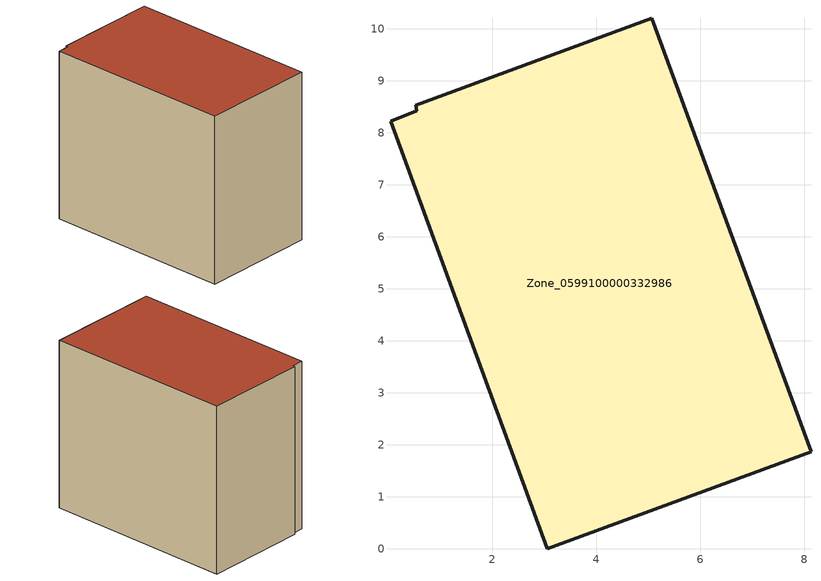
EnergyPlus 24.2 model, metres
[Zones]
Zone_0599100000332986
 floor ground (C_G): 0.55,8.43 0.53,8.53 5.07,10.21 8.13,1.87 3.06,0 0.04,8.22 z0.42
 wall outside (C_F): 3.06,0 8.13,1.87 5.07,10.21 0.53,8.53 0.55,8.43 0.04,8.22 3.06,0 z0.42:8.31
 roof outside (C_R): 0.55,8.43 0.04,8.22 3.06,0 8.13,1.87 5.07,10.21 0.53,8.53 z8.31
[BUILDING]
Pand.0599100000332986: North Axis=0; Terrain=City; Loads Convergence Tolerance Value=0.04; Temperature Convergence Tolerance Value=0.4; Solar Distribution=FullExterior; Maximum Number of Warmup Days=25; Minimum Number of Warmup Days=1
[Site:Location]
Rotterdam.The.Hague.AP_ZH_NLD Design_Conditions: Latitude=51.96; Longitude=4.45; Time Zone=1; Elevation=-4.5
[SITE:GROUNDTEMPERATURE:BUILDINGSURFACE]
18, 18, 18, 18, 18, 18, 18, 18, 18, 18, 18, 18
[MATERIAL] Thermal Absorptance=0.9; Solar Absorptance=0.7; Visible Absorptance=0.7
Name | Roughness | Thickness | Conductivity | Density | Specific Heat
G.TI.1975-1991 | MediumSmooth | 0.15 | 0.288461 | 540 | 1210
F.TI.1975-1991 | Rough | 0.3 | 0.230769 | 1920 | 840
R.TI.1975-1991 | MediumRough | 0.2 | 0.153846 | 1500 | 1000
[CONSTRUCTION]
C_G: G.TI.1975-1991
C_F: F.TI.1975-1991
C_R: R.TI.1975-1991
[ZONE]
Zone_0599100000332986: Type=1; Multiplier=1; Ceiling Height=Autocalculate; Volume=Autocalculate; Floor Area=autocalculate; Part of Total Floor Area=Yes
[ZONEINFILTRATION:DESIGNFLOWRATE]
Infil_Zone_0599100000332986: Zone or ZoneList or Space or SpaceList=Zone_0599100000332986; Schedule=AlwaysOn; Design Flow Rate Calculation Method=Flow/Area; Flow Rate per Floor Area=0.003; Constant Term Coefficient=1; Temperature Term Coefficient=0; Velocity Term Coefficient=0; Velocity Squared Term Coefficient=0
[HVACTEMPLATE:ZONE:IDEALLOADSAIRSYSTEM]
Zone_0599100000332986: Maximum Heating Supply Air Temperature=50; Minimum Cooling Supply Air Temperature=13; Maximum Heating Supply Air Humidity Ratio=0.0156; Minimum Cooling Supply Air Humidity Ratio=0.0077; Heating Limit=NoLimit; Cooling Limit=NoLimit; Dehumidification Control Type=ConstantSensibleHeatRatio; Cooling Sensible Heat Ratio=0.7; Dehumidification Setpoint=60; Humidification Control Type=None; Humidification Setpoint=30; Outdoor Air Method=None; Outdoor Air Flow Rate per Person=0.00944; Outdoor Air Flow Rate per Zone Floor Area=0; Outdoor Air Flow Rate per Zone=0; Demand Controlled Ventilation Type=None; Outdoor Air Economizer Type=NoEconomizer; Heat Recovery Type=None; Sensible Heat Recovery Effectiveness=0.7; Latent Heat Recovery Effectiveness=0.65
[ZONECONTROL:THERMOSTAT]
ThermostatControl_Zone_0599100000332986: Zone or ZoneList=Zone_0599100000332986; Control Type Schedule=DualSetpointControlType; Control 1=Thermostat_Zone_0599100000332986; Temperature Difference Between Cutout And Setpoint=0
[THERMOSTATSETPOINT:DUALSETPOINT]
Thermostat_Zone_0599100000332986: Heating Setpoint Temperature Schedule=HeatingSetpoint_Zone_0599100000332986; Cooling Setpoint Temperature Schedule=CoolingSetpoint_Zone_0599100000332986
[SCHEDULE:COMPACT]
HeatingSetpoint_Zone_0599100000332986: Through: 12/31, For: AllDays, Until: 24:00, 21
CoolingSetpoint_Zone_0599100000332986: Through: 12/31, For: AllDays, Until: 24:00, 24
DualSetpointControlType: Through: 12/31, For: AllDays, Until: 24:00, 4
AlwaysOn: Through: 12/31, For: AllDays, Until: 24:00, 1
